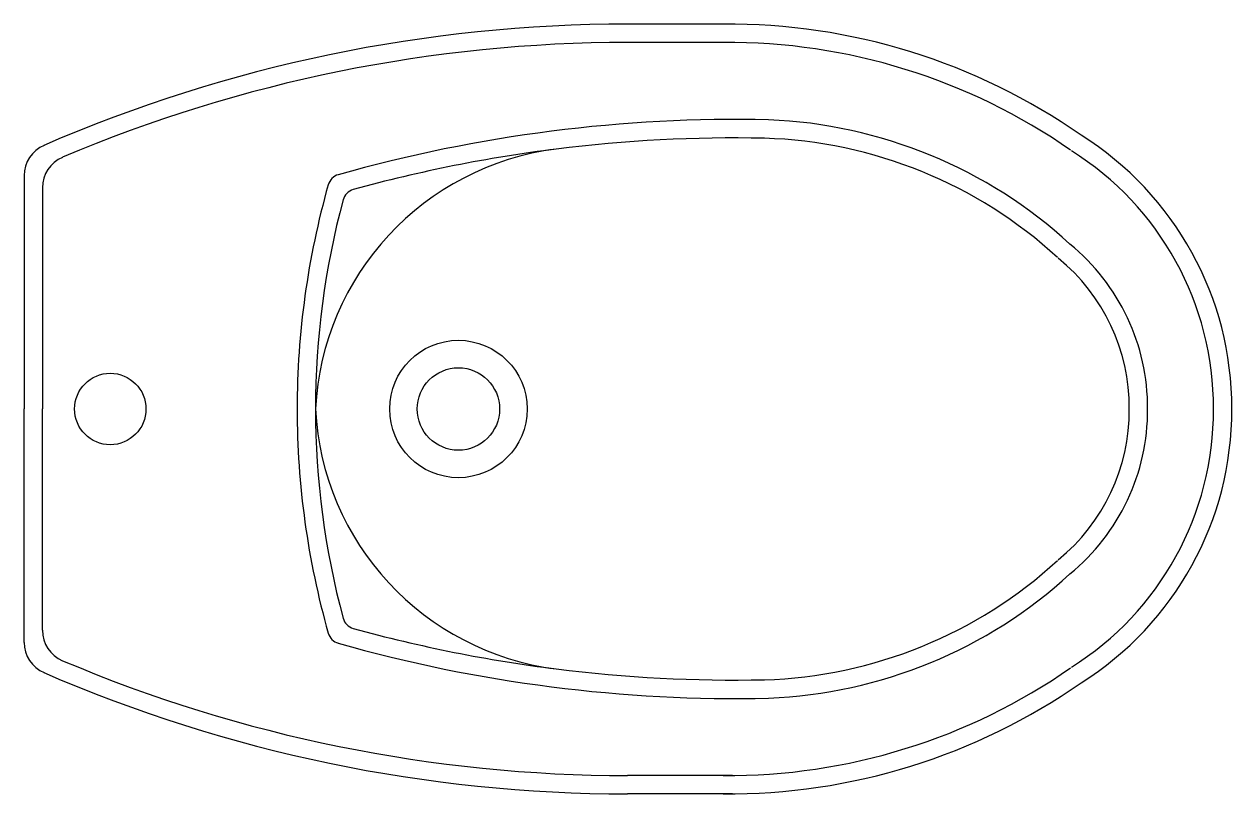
# Model space of a CAD drawing. Extents: x 236.497 to 237.156, y 106.68 to 107.1.
import ezdxf

# ---------------------------------------------------------------- set-up
doc = ezdxf.new("R2010")
doc.units = 0
doc.header["$MEASUREMENT"] = 0
doc.layers.add('PEÇAS', color=252, linetype='CONTINUOUS')

msp = doc.modelspace()

# ---------------------------------------------------------------- linework, layer by layer
at = {"layer": 'PEÇAS'}
for p, q in [((236.88398, 107.10048), (236.82664, 107.10048)), ((236.88398, 107.09048), (236.82664, 107.09048)), ((236.49732, 107.01783), (236.49732, 106.89048)), ((236.50732, 107.01124), (236.50732, 106.89048)), ((236.49732, 106.76312), (236.49732, 106.89048)), ((236.50732, 106.76971), (236.50732, 106.89048)), ((236.88398, 106.69048), (236.82664, 106.69048)), ((236.88398, 106.68048), (236.82664, 106.68048))]:
    msp.add_line(p, q, dxfattribs=at)
for centre, radius in [((236.73432, 106.89048), 0.0375), ((236.73432, 106.89048), 0.0225), ((236.54432, 106.89048), 0.0195)]:
    msp.add_circle(centre, radius, dxfattribs=at)
for centre, radius, start, end in [((236.82664, 106.30048), 0.8, 90, 113.46015), ((236.88139, 106.76349), 0.337, 55.10129, 90.44081), ((236.82664, 106.30048), 0.79, 90, 112.97408), ((236.88139, 106.76349), 0.327, 55.10129, 90.44081), ((236.88633, 106.24842), 0.80006, 88.75953, 105.77772), ((236.89325, 106.78974), 0.25876, 47.49352, 87.69564), ((236.88533, 106.25348), 0.78492, 88.83372, 97.14107), ((236.89386, 106.79071), 0.24763, 47.44636, 88.27524), ((236.98077, 106.89111), 0.17567, 359.79389, 57.87335), ((236.51532, 107.01783), 0.018, 113.46015, 180), ((236.80669, 106.88295), 0.15055, 97.22211, 177.13314), ((236.88533, 106.25348), 0.78492, 97.14107, 105.39345), ((236.98077, 106.89111), 0.16567, 359.79389, 57.87335), ((236.52532, 107.01124), 0.018, 112.97408, 180), ((236.67097, 107.01064), 0.008, 105.77803, 164.2254), ((237.09632, 106.89048), 0.45, 164.2254, 180), ((236.6791, 107.00252), 0.008, 105.39345, 164.96758), ((237.09632, 106.89048), 0.44, 164.96758, 180), ((236.99492, 106.89104), 0.11556, 359.72049, 50.72213), ((236.99492, 106.89104), 0.10556, 359.72049, 50.72213), ((237.09632, 106.89048), 0.45, 180, 195.7746), ((236.80669, 106.89801), 0.15055, 182.86686, 262.77789), ((237.09632, 106.89048), 0.44, 180, 195.03242), ((236.99492, 106.88991), 0.10556, 309.27787, 0.27951), ((236.99492, 106.88991), 0.11556, 309.27787, 0.27951), ((236.98077, 106.88985), 0.16567, 302.12665, 0.20611), ((236.98077, 106.88985), 0.17567, 302.12665, 0.20611), ((236.89386, 106.99024), 0.24763, 271.72476, 312.55364), ((236.89325, 106.99122), 0.25876, 272.30436, 312.50648), ((236.6791, 106.77843), 0.008, 195.03242, 254.60655), ((236.52532, 106.76971), 0.018, 180, 247.02592), ((236.67097, 106.77032), 0.008, 195.7746, 254.22197), ((236.88533, 107.52748), 0.78492, 254.60655, 262.85893), ((236.51532, 106.76312), 0.018, 180, 246.53985), ((236.88633, 107.53253), 0.80006, 254.22228, 271.24047), ((236.82664, 107.48048), 0.79, 247.02592, 270), ((236.82664, 107.48048), 0.8, 246.53985, 270), ((236.88533, 107.52748), 0.78492, 262.85893, 271.16628), ((236.88139, 107.01746), 0.327, 269.55919, 304.89871), ((236.88139, 107.01746), 0.337, 269.55919, 304.89871)]:
    msp.add_arc(centre, radius, start, end, dxfattribs=at)

doc.saveas('drawing.dxf')
